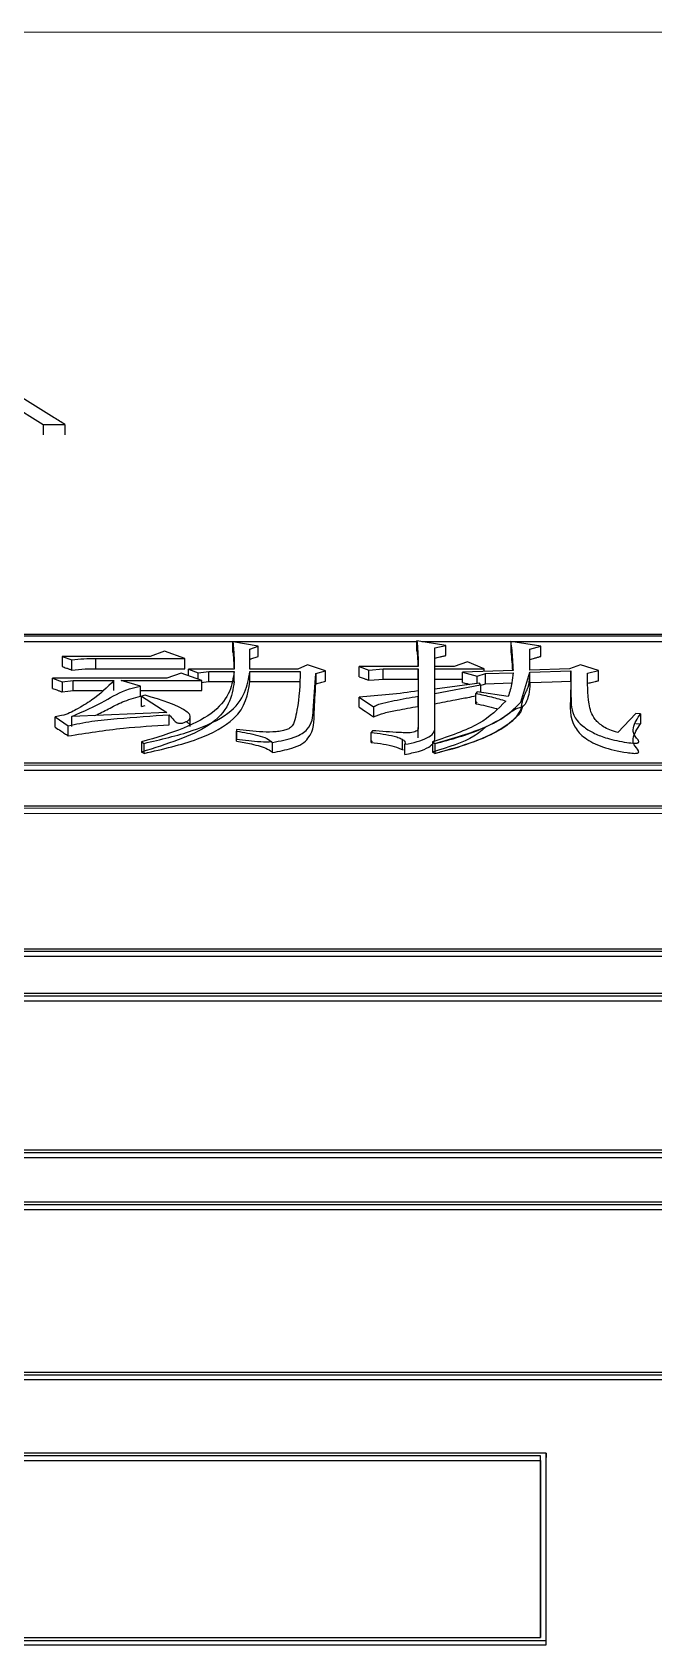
# Model space of a CAD drawing. Header units: millimetres. Extents: x 1890 to 4327, y 775 to 2498.
# Drawn here: x 2467.64 to 2473.23, y 2273.5 to 2288.01 of the extents above; entities that cross this region are included whole.
import ezdxf

# ---------------------------------------------------------------- set-up
doc = ezdxf.new("R2010")
doc.units = ezdxf.units.MM

msp = doc.modelspace()

# ---------------------------------------------------------------- linework, layer by layer
at = {"color": 7, "linetype": 'Continuous', "lineweight": 25}
for p, q in [((2484.558, 2288.007), (2447.558, 2288.009)), ((2467.438, 2284.664), (2467.734, 2284.48)), ((2467.734, 2284.48), (2467.929, 2284.48)), ((2467.929, 2284.48), (2467.929, 2284.386)), ((2482.359, 2282.59), (2460.376, 2282.591)), ((2482.309, 2282.573), (2460.426, 2282.574)), ((2466.184, 2282.527), (2471.097, 2282.527)), ((2469.669, 2282.485), (2469.442, 2282.523)), ((2469.442, 2282.431), (2469.442, 2282.523)), ((2471.357, 2282.492), (2471.097, 2282.534)), ((2471.097, 2282.442), (2471.097, 2282.534)), ((2471.141, 2282.527), (2476.592, 2282.527)), ((2472.211, 2282.485), (2471.941, 2282.527)), ((2471.941, 2282.527), (2471.941, 2282.435)), ((2467.906, 2282.393), (2467.906, 2282.301)), ((2467.906, 2282.393), (2467.993, 2282.362)), ((2468.696, 2282.393), (2467.906, 2282.393)), ((2468.826, 2282.439), (2468.696, 2282.393)), ((2469.009, 2282.374), (2468.826, 2282.439)), ((2469.594, 2282.458), (2469.669, 2282.485)), ((2469.594, 2282.277), (2469.594, 2282.458)), ((2469.594, 2282.366), (2469.594, 2282.458)), ((2469.669, 2282.393), (2469.669, 2282.485)), ((2471.259, 2282.47), (2471.357, 2282.492)), ((2471.259, 2282.301), (2471.259, 2282.47)), ((2471.259, 2282.469), (2471.259, 2282.47)), ((2471.357, 2282.4), (2471.357, 2282.492)), ((2472.114, 2282.458), (2472.211, 2282.485)), ((2472.114, 2282.27), (2472.114, 2282.458)), ((2472.114, 2282.457), (2472.114, 2282.458)), ((2472.211, 2282.393), (2472.211, 2282.485)), ((2467.993, 2282.27), (2467.993, 2282.362)), ((2468.209, 2282.282), (2468.209, 2282.374)), ((2468.209, 2282.374), (2469.009, 2282.374)), ((2468.209, 2282.282), (2469.009, 2282.282)), ((2468.977, 2282.242), (2468.847, 2282.196)), ((2469.161, 2282.176), (2468.977, 2282.242)), ((2469.009, 2282.282), (2469.009, 2282.374)), ((2469.042, 2282.277), (2469.128, 2282.246)), ((2469.453, 2282.277), (2469.042, 2282.277)), ((2469.042, 2282.219), (2469.042, 2282.277)), ((2469.128, 2282.246), (2469.226, 2282.258)), ((2469.128, 2282.188), (2469.128, 2282.246)), ((2469.226, 2282.258), (2469.453, 2282.258)), ((2469.226, 2282.166), (2469.226, 2282.258)), ((2469.453, 2282.166), (2469.453, 2282.258)), ((2469.594, 2282.277), (2469.594, 2282.366)), ((2470.026, 2282.277), (2469.594, 2282.277)), ((2469.594, 2282.166), (2469.594, 2282.258)), ((2469.594, 2282.258), (2470.048, 2282.258)), ((2470.113, 2282.316), (2470.026, 2282.277)), ((2470.275, 2282.262), (2470.113, 2282.316)), ((2470.188, 2282.239), (2470.275, 2282.262)), ((2470.188, 2282.239), (2470.188, 2282.147)), ((2470.275, 2282.17), (2470.275, 2282.262)), ((2470.578, 2282.301), (2470.664, 2282.27)), ((2471.108, 2282.301), (2470.578, 2282.301)), ((2470.578, 2282.209), (2470.578, 2282.301)), ((2470.664, 2282.27), (2470.794, 2282.281)), ((2470.664, 2282.178), (2470.664, 2282.27)), ((2470.794, 2282.281), (2471.108, 2282.281)), ((2470.794, 2282.189), (2470.794, 2282.281)), ((2471.108, 2282.281), (2471.108, 2282.082)), ((2471.108, 2282.189), (2471.108, 2282.281)), ((2471.259, 2282.301), (2471.259, 2282.377)), ((2471.432, 2282.301), (2471.259, 2282.301)), ((2471.259, 2282.209), (2471.259, 2282.301)), ((2471.259, 2282.281), (2471.703, 2282.281)), ((2471.259, 2282.098), (2471.259, 2282.281)), ((2471.259, 2282.189), (2471.259, 2282.281)), ((2471.551, 2282.343), (2471.432, 2282.301)), ((2471.963, 2282.266), (2471.508, 2282.25)), ((2471.508, 2282.25), (2471.638, 2282.215)), ((2471.508, 2282.158), (2471.508, 2282.25)), ((2471.703, 2282.281), (2471.551, 2282.343)), ((2471.638, 2282.215), (2471.714, 2282.239)), ((2471.703, 2282.257), (2471.703, 2282.281)), ((2471.714, 2282.239), (2471.963, 2282.246)), ((2471.714, 2282.147), (2471.714, 2282.239)), ((2472.033, 2281.982), (2472.114, 2282.25)), ((2472.114, 2282.27), (2472.114, 2282.366)), ((2472.471, 2282.281), (2472.114, 2282.27)), ((2472.114, 2282.25), (2472.482, 2282.262)), ((2472.114, 2282.158), (2472.114, 2282.25)), ((2472.114, 2282.25), (2472.114, 2282.25)), ((2472.568, 2282.316), (2472.471, 2282.281)), ((2472.482, 2282.17), (2472.482, 2282.262)), ((2472.731, 2282.266), (2472.568, 2282.316)), ((2472.633, 2282.242), (2472.731, 2282.266)), ((2472.731, 2282.174), (2472.731, 2282.266)), ((2467.819, 2282.104), (2467.819, 2282.196)), ((2467.819, 2282.196), (2467.906, 2282.165)), ((2468.847, 2282.196), (2467.819, 2282.196)), ((2467.906, 2282.165), (2468.003, 2282.176)), ((2467.906, 2282.165), (2467.906, 2282.073)), ((2468.003, 2282.176), (2468.371, 2282.176)), ((2468.003, 2282.085), (2468.003, 2282.176)), ((2468.371, 2282.085), (2468.371, 2282.176)), ((2468.436, 2282.176), (2469.161, 2282.176)), ((2468.609, 2282.126), (2468.436, 2282.176)), ((2468.609, 2282.034), (2468.609, 2282.126)), ((2469.161, 2282.085), (2469.161, 2282.176)), ((2469.226, 2282.166), (2469.453, 2282.166)), ((2469.594, 2282.166), (2470.048, 2282.166)), ((2470.794, 2282.189), (2471.108, 2282.189)), ((2471.108, 2282.189), (2471.108, 2281.991)), ((2471.259, 2282.189), (2471.508, 2282.189)), ((2471.66, 2282.153), (2471.259, 2282.098)), ((2471.259, 2282.059), (2471.67, 2282.137)), ((2471.259, 2282.006), (2471.259, 2282.098)), ((2471.638, 2282.15), (2471.638, 2282.215)), ((2471.67, 2282.137), (2471.66, 2282.153)), ((2471.67, 2282.137), (2471.67, 2282.069)), ((2471.714, 2282.147), (2471.952, 2282.154)), ((2472.48, 2282.089), (2472.48, 2281.996)), ((2472.482, 2282.193), (2472.482, 2282.193)), ((2468.003, 2282.085), (2468.267, 2282.085)), ((2468.609, 2282.085), (2469.161, 2282.085)), ((2468.652, 2282.043), (2468.62, 2282.035)), ((2468.62, 2282.035), (2468.847, 2281.888)), ((2468.62, 2281.943), (2468.62, 2282.035)), ((2468.62, 2281.943), (2468.652, 2281.951)), ((2470.578, 2282.027), (2470.708, 2281.94)), ((2470.578, 2281.935), (2470.578, 2282.027)), ((2471.108, 2282.035), (2471.108, 2281.752)), ((2471.108, 2281.943), (2471.108, 2282.035)), ((2471.108, 2281.943), (2471.108, 2281.737)), ((2471.259, 2281.748), (2471.259, 2282.059)), ((2471.259, 2282.057), (2471.259, 2282.059)), ((2471.259, 2281.657), (2471.259, 2281.967)), ((2471.638, 2282.074), (2471.627, 2282.059)), ((2471.627, 2281.967), (2471.627, 2282.059)), ((2471.627, 2281.967), (2471.638, 2281.983)), ((2471.919, 2282.031), (2471.638, 2282.074)), ((2472.033, 2281.89), (2472.05, 2281.946)), ((2467.841, 2281.757), (2467.841, 2281.848)), ((2467.841, 2281.848), (2467.96, 2281.768)), ((2468.847, 2281.888), (2467.993, 2281.852)), ((2467.993, 2281.761), (2467.993, 2281.852)), ((2468.869, 2281.777), (2468.869, 2281.868)), ((2469.058, 2281.781), (2469.058, 2281.849)), ((2470.708, 2281.94), (2470.708, 2281.849)), ((2473.066, 2281.88), (2472.904, 2281.708)), ((2473.109, 2281.876), (2473.066, 2281.88)), ((2473.109, 2281.876), (2473.109, 2281.785)), ((2467.96, 2281.677), (2467.96, 2281.768)), ((2469.475, 2281.736), (2469.475, 2281.644)), ((2469.475, 2281.629), (2469.475, 2281.72)), ((2470.697, 2281.724), (2470.686, 2281.708)), ((2470.686, 2281.617), (2470.686, 2281.708)), ((2471.108, 2281.661), (2471.108, 2281.752)), ((2471.259, 2281.657), (2471.259, 2281.748)), ((2473.066, 2281.789), (2473.109, 2281.785)), ((2468.62, 2281.623), (2468.62, 2281.532)), ((2468.62, 2281.623), (2468.642, 2281.61)), ((2468.642, 2281.52), (2468.62, 2281.532)), ((2468.642, 2281.52), (2468.642, 2281.61)), ((2469.475, 2281.629), (2469.475, 2281.644)), ((2469.799, 2281.527), (2469.799, 2281.618)), ((2470.686, 2281.617), (2470.697, 2281.633)), ((2470.967, 2281.555), (2470.967, 2281.646)), ((2470.989, 2281.511), (2470.989, 2281.602)), ((2471.238, 2281.623), (2471.238, 2281.532)), ((2471.238, 2281.623), (2471.259, 2281.61)), ((2471.259, 2281.519), (2471.238, 2281.532)), ((2471.259, 2281.61), (2471.259, 2281.519)), ((2460.376, 2281.416), (2482.359, 2281.415)), ((2460.376, 2281.369), (2482.359, 2281.369)), ((2460.426, 2281.435), (2482.309, 2281.434)), ((2482.309, 2281.045), (2460.326, 2281.045)), ((2482.259, 2281.025), (2460.376, 2281.026)), ((2460.376, 2280.981), (2482.259, 2280.98)), ((2460.326, 2279.739), (2482.309, 2279.739)), ((2460.326, 2279.695), (2482.309, 2279.694)), ((2460.376, 2279.76), (2482.259, 2279.76)), ((2482.359, 2279.359), (2460.376, 2279.36)), ((2460.426, 2279.339), (2482.309, 2279.338)), ((2460.426, 2279.294), (2482.309, 2279.294)), ((2460.376, 2277.928), (2482.359, 2277.928)), ((2460.376, 2277.885), (2482.359, 2277.885)), ((2482.309, 2277.951), (2460.426, 2277.951)), ((2482.309, 2277.482), (2460.326, 2277.483)), ((2482.259, 2277.459), (2460.376, 2277.459)), ((2460.376, 2277.416), (2482.259, 2277.416)), ((2460.326, 2275.927), (2482.309, 2275.927)), ((2460.326, 2275.885), (2482.309, 2275.885)), ((2460.376, 2275.952), (2482.259, 2275.951)), ((2472.259, 2275.225), (2460.276, 2275.225)), ((2472.209, 2275.2), (2460.326, 2275.2)), ((2460.326, 2275.158), (2472.209, 2275.158)), ((2472.209, 2275.158), (2472.209, 2275.2)), ((2472.259, 2275.225), (2472.259, 2275.184)), ((2472.259, 2273.5), (2472.259, 2275.184)), ((2460.276, 2273.54), (2472.259, 2273.539)), ((2460.326, 2273.566), (2472.209, 2273.566)), ((2472.259, 2273.5), (2472.259, 2273.539)), ((2460.276, 2273.5), (2472.259, 2273.5))]:
    msp.add_line(p, q, dxfattribs=at)
at = {"color": 7, "linetype": 'Continuous', "lineweight": 25, "flags": 128}
for points in [[(2467.734, 2284.48), (2467.734, 2284.456), (2467.734, 2284.432), (2467.734, 2284.386)], [(2469.161, 2282.158), (2469.177, 2282.16), (2469.201, 2282.163), (2469.226, 2282.166)], [(2470.664, 2282.178), (2470.713, 2282.182), (2470.754, 2282.186), (2470.794, 2282.189)], [(2472.114, 2282.158), (2472.214, 2282.162), (2472.313, 2282.165), (2472.482, 2282.17)], [(2467.906, 2282.073), (2467.955, 2282.079), (2468.003, 2282.085)]]:
    msp.add_lwpolyline(points, dxfattribs=at)
at = {"color": 7, "linetype": 'Continuous', "lineweight": 25}
for points, knots in [([(2467.929, 2284.48), (2467.897, 2284.5), (2467.737, 2284.601), (2467.429, 2284.791), (2467.153, 2284.954), (2467.006, 2285.041)], [0, 0, 0, 0, 0.104313, 0.521568, 1, 1, 1, 1]), ([(2469.442, 2282.523), (2469.446, 2282.476), (2469.453, 2282.395), (2469.453, 2282.312), (2469.453, 2282.277)], [0, 0, 0, 0, 0.575668, 1, 1, 1, 1]), ([(2471.097, 2282.534), (2471.101, 2282.492), (2471.107, 2282.415), (2471.108, 2282.336), (2471.108, 2282.301)], [0, 0, 0, 0, 0.544272, 1, 1, 1, 1]), ([(2471.941, 2282.527), (2471.947, 2282.473), (2471.957, 2282.387), (2471.961, 2282.299), (2471.963, 2282.266)], [0, 0, 0, 0, 0.617116, 1, 1, 1, 1]), ([(2469.442, 2282.431), (2469.446, 2282.389), (2469.45, 2282.339), (2469.451, 2282.289), (2469.452, 2282.28)], [0, 0, 0, 0, 0.82802, 1, 1, 1, 1]), ([(2469.594, 2282.366), (2469.6, 2282.368), (2469.612, 2282.373), (2469.631, 2282.379), (2469.65, 2282.386), (2469.663, 2282.391), (2469.669, 2282.393)], [0, 0, 0, 0, 0.25, 0.5, 0.75, 1, 1, 1, 1]), ([(2471.097, 2282.442), (2471.1, 2282.41), (2471.104, 2282.363), (2471.106, 2282.316), (2471.106, 2282.301)], [0, 0, 0, 0, 0.675043, 1, 1, 1, 1]), ([(2471.259, 2282.377), (2471.274, 2282.381), (2471.297, 2282.386), (2471.329, 2282.394), (2471.348, 2282.398), (2471.357, 2282.4)], [0, 0, 0, 0, 0.439881, 0.71994, 1, 1, 1, 1]), ([(2471.941, 2282.435), (2471.945, 2282.404), (2471.952, 2282.348), (2471.955, 2282.291), (2471.957, 2282.265)], [0, 0, 0, 0, 0.550115, 1, 1, 1, 1]), ([(2472.114, 2282.366), (2472.128, 2282.37), (2472.151, 2282.376), (2472.183, 2282.385), (2472.202, 2282.39), (2472.211, 2282.393)], [0, 0, 0, 0, 0.420135, 0.710067, 1, 1, 1, 1]), ([(2467.906, 2282.301), (2467.918, 2282.297), (2467.939, 2282.289), (2467.968, 2282.279), (2467.984, 2282.273), (2467.993, 2282.27)], [0, 0, 0, 0, 0.428609, 0.7143039, 1, 1, 1, 1]), ([(2467.993, 2282.362), (2468.028, 2282.366), (2468.099, 2282.373), (2468.172, 2282.374), (2468.209, 2282.374)], [0, 0, 0, 0, 0.498867, 1, 1, 1, 1]), ([(2467.993, 2282.27), (2468.032, 2282.274), (2468.103, 2282.281), (2468.177, 2282.282), (2468.209, 2282.282)], [0, 0, 0, 0, 0.558823, 1, 1, 1, 1]), ([(2469.453, 2282.258), (2469.444, 2282.198), (2469.427, 2282.077), (2469.296, 2281.895), (2469.008, 2281.738), (2468.751, 2281.662), (2468.62, 2281.623)], [0, 0, 0, 0, 0.244354, 0.489935, 0.74136, 1, 1, 1, 1]), ([(2468.642, 2281.61), (2468.792, 2281.645), (2469.089, 2281.713), (2469.425, 2281.873), (2469.564, 2282.066), (2469.584, 2282.194), (2469.594, 2282.258)], [0, 0, 0, 0, 0.2601932, 0.5118512, 0.7565513, 1, 1, 1, 1]), ([(2470.048, 2282.258), (2470.044, 2282.141), (2470.039, 2281.996), (2470, 2281.827), (2469.984, 2281.765), (2469.93, 2281.733), (2469.884, 2281.721), (2469.81, 2281.711), (2469.668, 2281.712), (2469.552, 2281.726), (2469.475, 2281.736)], [0, 0, 0, 0, 0.4898961, 0.6102723, 0.7064925, 0.7358579, 0.7655593, 0.7971729, 0.8650638, 1, 1, 1, 1]), ([(2469.799, 2281.618), (2469.867, 2281.632), (2469.968, 2281.652), (2470.068, 2281.696), (2470.156, 2281.776), (2470.168, 2281.964), (2470.18, 2282.129), (2470.188, 2282.239)], [0, 0, 0, 0, 0.132838, 0.196641, 0.258559, 0.505709, 1, 1, 1, 1]), ([(2471.963, 2282.246), (2471.96, 2282.216), (2471.954, 2282.144), (2471.932, 2282.072), (2471.919, 2282.031)], [0, 0, 0, 0, 0.426568, 1, 1, 1, 1]), ([(2472.037, 2281.936), (2472.039, 2281.95), (2472.043, 2281.978), (2472.068, 2282.055), (2472.102, 2282.108), (2472.111, 2282.187), (2472.113, 2282.232), (2472.114, 2282.245), (2472.114, 2282.25)], [0, 0, 0, 0, 0.068352, 0.139472, 0.508143, 0.851675, 0.94747, 1, 1, 1, 1]), ([(2472.482, 2282.262), (2472.482, 2282.178), (2472.482, 2282.032), (2472.49, 2281.855), (2472.599, 2281.754), (2472.69, 2281.699), (2472.818, 2281.65), (2472.946, 2281.623), (2473.039, 2281.611), (2473.072, 2281.612), (2473.081, 2281.614), (2473.087, 2281.616), (2473.091, 2281.618), (2473.095, 2281.624), (2473.091, 2281.635), (2473.077, 2281.656), (2473.043, 2281.693), (2473.039, 2281.772), (2473.081, 2281.834), (2473.109, 2281.876)], [0, 0, 0, 0, 0.249545, 0.436315, 0.501271, 0.564646, 0.626364, 0.704484, 0.733965, 0.739063, 0.743353, 0.745337, 0.747325, 0.751675, 0.763079, 0.778003, 0.812665, 0.875175, 1, 1, 1, 1]), ([(2472.904, 2281.708), (2472.879, 2281.715), (2472.83, 2281.73), (2472.757, 2281.769), (2472.671, 2281.846), (2472.632, 2282.013), (2472.633, 2282.15), (2472.633, 2282.242)], [0, 0, 0, 0, 0.065694, 0.129902, 0.255713, 0.503859, 1, 1, 1, 1]), ([(2467.819, 2282.104), (2467.832, 2282.1), (2467.852, 2282.092), (2467.881, 2282.082), (2467.898, 2282.076), (2467.906, 2282.073)], [0, 0, 0, 0, 0.428613, 0.714306, 1, 1, 1, 1]), ([(2468.371, 2282.176), (2468.31, 2282.115), (2468.219, 2282.024), (2468.047, 2281.921), (2467.94, 2281.865), (2467.861, 2281.852), (2467.841, 2281.848)], [0, 0, 0, 0, 0.493221, 0.743655, 0.934367, 1, 1, 1, 1]), ([(2467.993, 2281.852), (2468.096, 2281.898), (2468.276, 2281.978), (2468.443, 2282.085), (2468.575, 2282.117), (2468.609, 2282.126)], [0, 0, 0, 0, 0.498749, 0.872406, 1, 1, 1, 1]), ([(2469.453, 2282.166), (2469.443, 2282.099), (2469.424, 2281.964), (2469.212, 2281.719), (2468.847, 2281.603), (2468.62, 2281.532)], [0, 0, 0, 0, 0.2743455, 0.5506038, 1, 1, 1, 1]), ([(2468.642, 2281.52), (2468.81, 2281.558), (2469.141, 2281.634), (2469.548, 2281.862), (2469.576, 2282.051), (2469.594, 2282.166)], [0, 0, 0, 0, 0.291461, 0.571537, 1, 1, 1, 1]), ([(2469.799, 2281.527), (2469.859, 2281.539), (2469.958, 2281.559), (2470.07, 2281.604), (2470.177, 2281.713), (2470.169, 2281.9), (2470.182, 2282.061), (2470.188, 2282.147)], [0, 0, 0, 0, 0.117242, 0.195683, 0.274072, 0.616161, 1, 1, 1, 1]), ([(2470.188, 2282.147), (2470.203, 2282.151), (2470.232, 2282.158), (2470.261, 2282.166), (2470.275, 2282.17)], [0, 0, 0, 0, 0.5, 1, 1, 1, 1]), ([(2470.578, 2282.209), (2470.59, 2282.204), (2470.611, 2282.197), (2470.64, 2282.187), (2470.656, 2282.181), (2470.664, 2282.178)], [0, 0, 0, 0, 0.428612, 0.714306, 1, 1, 1, 1]), ([(2471.508, 2282.158), (2471.522, 2282.155), (2471.544, 2282.149), (2471.565, 2282.143), (2471.573, 2282.141)], [0, 0, 0, 0, 0.643901, 1, 1, 1, 1]), ([(2471.67, 2282.133), (2471.672, 2282.134), (2471.687, 2282.138), (2471.701, 2282.143), (2471.714, 2282.147)], [0, 0, 0, 0, 0.125351, 1, 1, 1, 1]), ([(2472.114, 2282.158), (2472.114, 2282.157), (2472.113, 2282.145), (2472.112, 2282.1), (2472.104, 2282.035), (2472.07, 2281.953), (2472.048, 2281.941), (2472.037, 2281.936)], [0, 0, 0, 0, 0.014449, 0.133551, 0.495754, 0.7437, 1, 1, 1, 1]), ([(2472.482, 2282.17), (2472.481, 2282.125), (2472.48, 2281.988), (2472.464, 2281.812), (2472.598, 2281.656), (2472.758, 2281.573), (2472.926, 2281.535), (2473.033, 2281.521), (2473.064, 2281.52), (2473.078, 2281.522), (2473.086, 2281.524), (2473.091, 2281.527), (2473.094, 2281.534), (2473.085, 2281.558), (2473.044, 2281.596), (2473.038, 2281.68), (2473.08, 2281.741), (2473.109, 2281.785)], [0, 0, 0, 0, 0.135472, 0.406763, 0.50628, 0.604985, 0.704283, 0.727912, 0.736946, 0.74078, 0.744655, 0.748047, 0.752351, 0.764139, 0.816594, 0.869623, 1, 1, 1, 1]), ([(2472.633, 2282.151), (2472.648, 2282.154), (2472.671, 2282.16), (2472.703, 2282.167), (2472.721, 2282.172), (2472.731, 2282.174)], [0, 0, 0, 0, 0.44, 0.72, 1, 1, 1, 1]), ([(2468.2, 2281.861), (2468.242, 2281.88), (2468.328, 2281.92), (2468.441, 2281.987), (2468.553, 2282.018), (2468.609, 2282.034)], [0, 0, 0, 0, 0.319596, 0.657164, 1, 1, 1, 1]), ([(2468.869, 2281.868), (2468.883, 2281.852), (2468.902, 2281.831), (2468.92, 2281.806), (2468.936, 2281.797), (2468.95, 2281.792), (2468.959, 2281.791), (2468.969, 2281.79), (2468.981, 2281.791), (2469.001, 2281.796), (2469.023, 2281.805), (2469.048, 2281.82), (2469.059, 2281.842), (2469.059, 2281.868), (2468.964, 2281.951), (2468.8, 2281.999), (2468.652, 2282.043)], [0, 0, 0, 0, 0.122721, 0.15416, 0.184961, 0.198897, 0.205533, 0.212114, 0.225991, 0.241808, 0.277356, 0.311034, 0.368969, 0.430506, 0.491702, 1, 1, 1, 1]), ([(2471.108, 2282.082), (2471.022, 2282.07), (2470.849, 2282.046), (2470.668, 2282.033), (2470.578, 2282.027)], [0, 0, 0, 0, 0.499593, 1, 1, 1, 1]), ([(2470.708, 2281.94), (2470.719, 2281.946), (2470.742, 2281.959), (2470.808, 2281.976), (2470.927, 2282.003), (2471.035, 2282.022), (2471.108, 2282.035)], [0, 0, 0, 0, 0.120416, 0.244636, 0.495058, 1, 1, 1, 1]), ([(2470.708, 2281.849), (2470.738, 2281.861), (2470.8, 2281.886), (2470.942, 2281.913), (2471.045, 2281.932), (2471.108, 2281.943)], [0, 0, 0, 0, 0.2729687, 0.5543374, 1, 1, 1, 1]), ([(2471.898, 2281.991), (2471.828, 2281.92), (2471.686, 2281.775), (2471.389, 2281.674), (2471.238, 2281.623)], [0, 0, 0, 0, 0.492671, 1, 1, 1, 1]), ([(2471.259, 2281.967), (2471.32, 2281.979), (2471.419, 2281.998), (2471.542, 2282.021), (2471.604, 2282.033), (2471.627, 2282.037)], [0, 0, 0, 0, 0.495956, 0.806796, 1, 1, 1, 1]), ([(2471.259, 2281.61), (2471.422, 2281.656), (2471.665, 2281.724), (2471.911, 2281.858), (2471.99, 2281.938), (2472.033, 2281.982)], [0, 0, 0, 0, 0.480373, 0.715158, 1, 1, 1, 1]), ([(2471.627, 2282.059), (2471.675, 2282.049), (2471.769, 2282.029), (2471.855, 2282.004), (2471.898, 2281.991)], [0, 0, 0, 0, 0.507162, 1, 1, 1, 1]), ([(2471.627, 2281.967), (2471.658, 2281.961), (2471.72, 2281.948), (2471.782, 2281.933), (2471.813, 2281.924), (2471.815, 2281.923)], [0, 0, 0, 0, 0.472115, 0.967418, 1, 1, 1, 1]), ([(2467.96, 2281.768), (2468.029, 2281.783), (2468.169, 2281.813), (2468.479, 2281.84), (2468.713, 2281.857), (2468.869, 2281.868)], [0, 0, 0, 0, 0.2460717, 0.4967335, 1, 1, 1, 1]), ([(2469.057, 2281.761), (2469.057, 2281.762), (2469.06, 2281.771), (2469.051, 2281.788), (2469.029, 2281.799), (2469.02, 2281.804)], [0, 0, 0, 0, 0.0857997, 0.5998162, 1, 1, 1, 1]), ([(2470.578, 2281.935), (2470.596, 2281.924), (2470.626, 2281.904), (2470.669, 2281.875), (2470.695, 2281.857), (2470.708, 2281.849)], [0, 0, 0, 0, 0.403119, 0.70156, 1, 1, 1, 1]), ([(2472.041, 2281.934), (2472.016, 2281.887), (2471.989, 2281.838), (2471.951, 2281.807), (2471.885, 2281.756), (2471.726, 2281.663), (2471.495, 2281.58), (2471.33, 2281.536), (2471.277, 2281.524), (2471.259, 2281.519)], [0, 0, 0, 0, 0.172585, 0.175983, 0.205093, 0.521257, 0.851512, 0.949107, 1, 1, 1, 1]), ([(2471.259, 2281.61), (2471.277, 2281.614), (2471.446, 2281.654), (2471.677, 2281.731), (2471.859, 2281.832), (2471.928, 2281.881), (2471.949, 2281.897), (2471.955, 2281.902), (2471.989, 2281.928), (2472.016, 2281.931), (2472.041, 2281.934)], [0, 0, 0, 0, 0.048659, 0.478007, 0.711563, 0.794803, 0.817387, 0.823945, 0.827352, 1, 1, 1, 1]), ([(2471.259, 2281.519), (2471.422, 2281.565), (2471.664, 2281.633), (2471.911, 2281.767), (2471.99, 2281.847), (2472.033, 2281.89)], [0, 0, 0, 0, 0.480491, 0.715254, 1, 1, 1, 1]), ([(2467.841, 2281.757), (2467.859, 2281.745), (2467.887, 2281.726), (2467.927, 2281.7), (2467.949, 2281.685), (2467.96, 2281.677)], [0, 0, 0, 0, 0.442564, 0.721282, 1, 1, 1, 1]), ([(2467.96, 2281.677), (2468.124, 2281.703), (2468.418, 2281.75), (2468.73, 2281.769), (2468.869, 2281.777)], [0, 0, 0, 0, 0.555914, 1, 1, 1, 1]), ([(2469.475, 2281.736), (2469.475, 2281.733), (2469.475, 2281.727), (2469.475, 2281.722), (2469.475, 2281.72)], [0, 0, 0, 0, 0.56, 1, 1, 1, 1]), ([(2469.475, 2281.72), (2469.54, 2281.709), (2469.638, 2281.692), (2469.751, 2281.656), (2469.783, 2281.631), (2469.799, 2281.618)], [0, 0, 0, 0, 0.509707, 0.758863, 1, 1, 1, 1]), ([(2470.686, 2281.708), (2470.758, 2281.699), (2470.848, 2281.688), (2470.938, 2281.661), (2470.974, 2281.644), (2470.994, 2281.624), (2470.991, 2281.609), (2470.989, 2281.602)], [0, 0, 0, 0, 0.513521, 0.639448, 0.762318, 0.88191, 1, 1, 1, 1]), ([(2471.108, 2281.752), (2471.108, 2281.744), (2471.107, 2281.732), (2471.089, 2281.718), (2471.066, 2281.71), (2471.037, 2281.705), (2470.995, 2281.705), (2470.881, 2281.71), (2470.779, 2281.718), (2470.697, 2281.724)], [0, 0, 0, 0, 0.116135, 0.174978, 0.235386, 0.296971, 0.360825, 0.490326, 1, 1, 1, 1]), ([(2470.989, 2281.602), (2471.027, 2281.609), (2471.101, 2281.623), (2471.192, 2281.657), (2471.251, 2281.7), (2471.257, 2281.732), (2471.259, 2281.748)], [0, 0, 0, 0, 0.260145, 0.513561, 0.758875, 1, 1, 1, 1]), ([(2470.989, 2281.511), (2471.031, 2281.519), (2471.114, 2281.535), (2471.204, 2281.572), (2471.253, 2281.615), (2471.257, 2281.643), (2471.259, 2281.657)], [0, 0, 0, 0, 0.290992, 0.572857, 0.787844, 1, 1, 1, 1]), ([(2471.722, 2281.762), (2471.688, 2281.732), (2471.583, 2281.638), (2471.377, 2281.574), (2471.238, 2281.532)], [0, 0, 0, 0, 0.323931, 1, 1, 1, 1]), ([(2469.793, 2281.623), (2469.759, 2281.622), (2469.687, 2281.62), (2469.584, 2281.635), (2469.511, 2281.641), (2469.475, 2281.644)], [0, 0, 0, 0, 0.311718, 0.656171, 1, 1, 1, 1]), ([(2469.475, 2281.629), (2469.52, 2281.621), (2469.594, 2281.61), (2469.687, 2281.585), (2469.758, 2281.561), (2469.786, 2281.539), (2469.799, 2281.527)], [0, 0, 0, 0, 0.348073, 0.570364, 0.788384, 1, 1, 1, 1]), ([(2470.686, 2281.617), (2470.76, 2281.609), (2470.872, 2281.597), (2470.948, 2281.562), (2470.974, 2281.551)], [0, 0, 0, 0, 0.666671, 1, 1, 1, 1]), ([(2472.209, 2273.566), (2472.209, 2273.738), (2472.209, 2274.083), (2472.209, 2274.628), (2472.209, 2274.997), (2472.209, 2275.2)], [0, 0, 0, 0, 0.30968, 0.619361, 1, 1, 1, 1]), ([(2472.209, 2275.158), (2472.209, 2275.025), (2472.209, 2274.759), (2472.209, 2274.232), (2472.209, 2273.83), (2472.209, 2273.566)], [0, 0, 0, 0, 0.256293, 0.512586, 1, 1, 1, 1]), ([(2472.259, 2273.539), (2472.259, 2273.712), (2472.259, 2274.056), (2472.259, 2274.62), (2472.259, 2275.005), (2472.259, 2275.225)], [0, 0, 0, 0, 0.3000853, 0.6001706, 1, 1, 1, 1])]:
    msp.add_open_spline(points, degree=3, knots=knots, dxfattribs=at)

doc.saveas('drawing.dxf')
